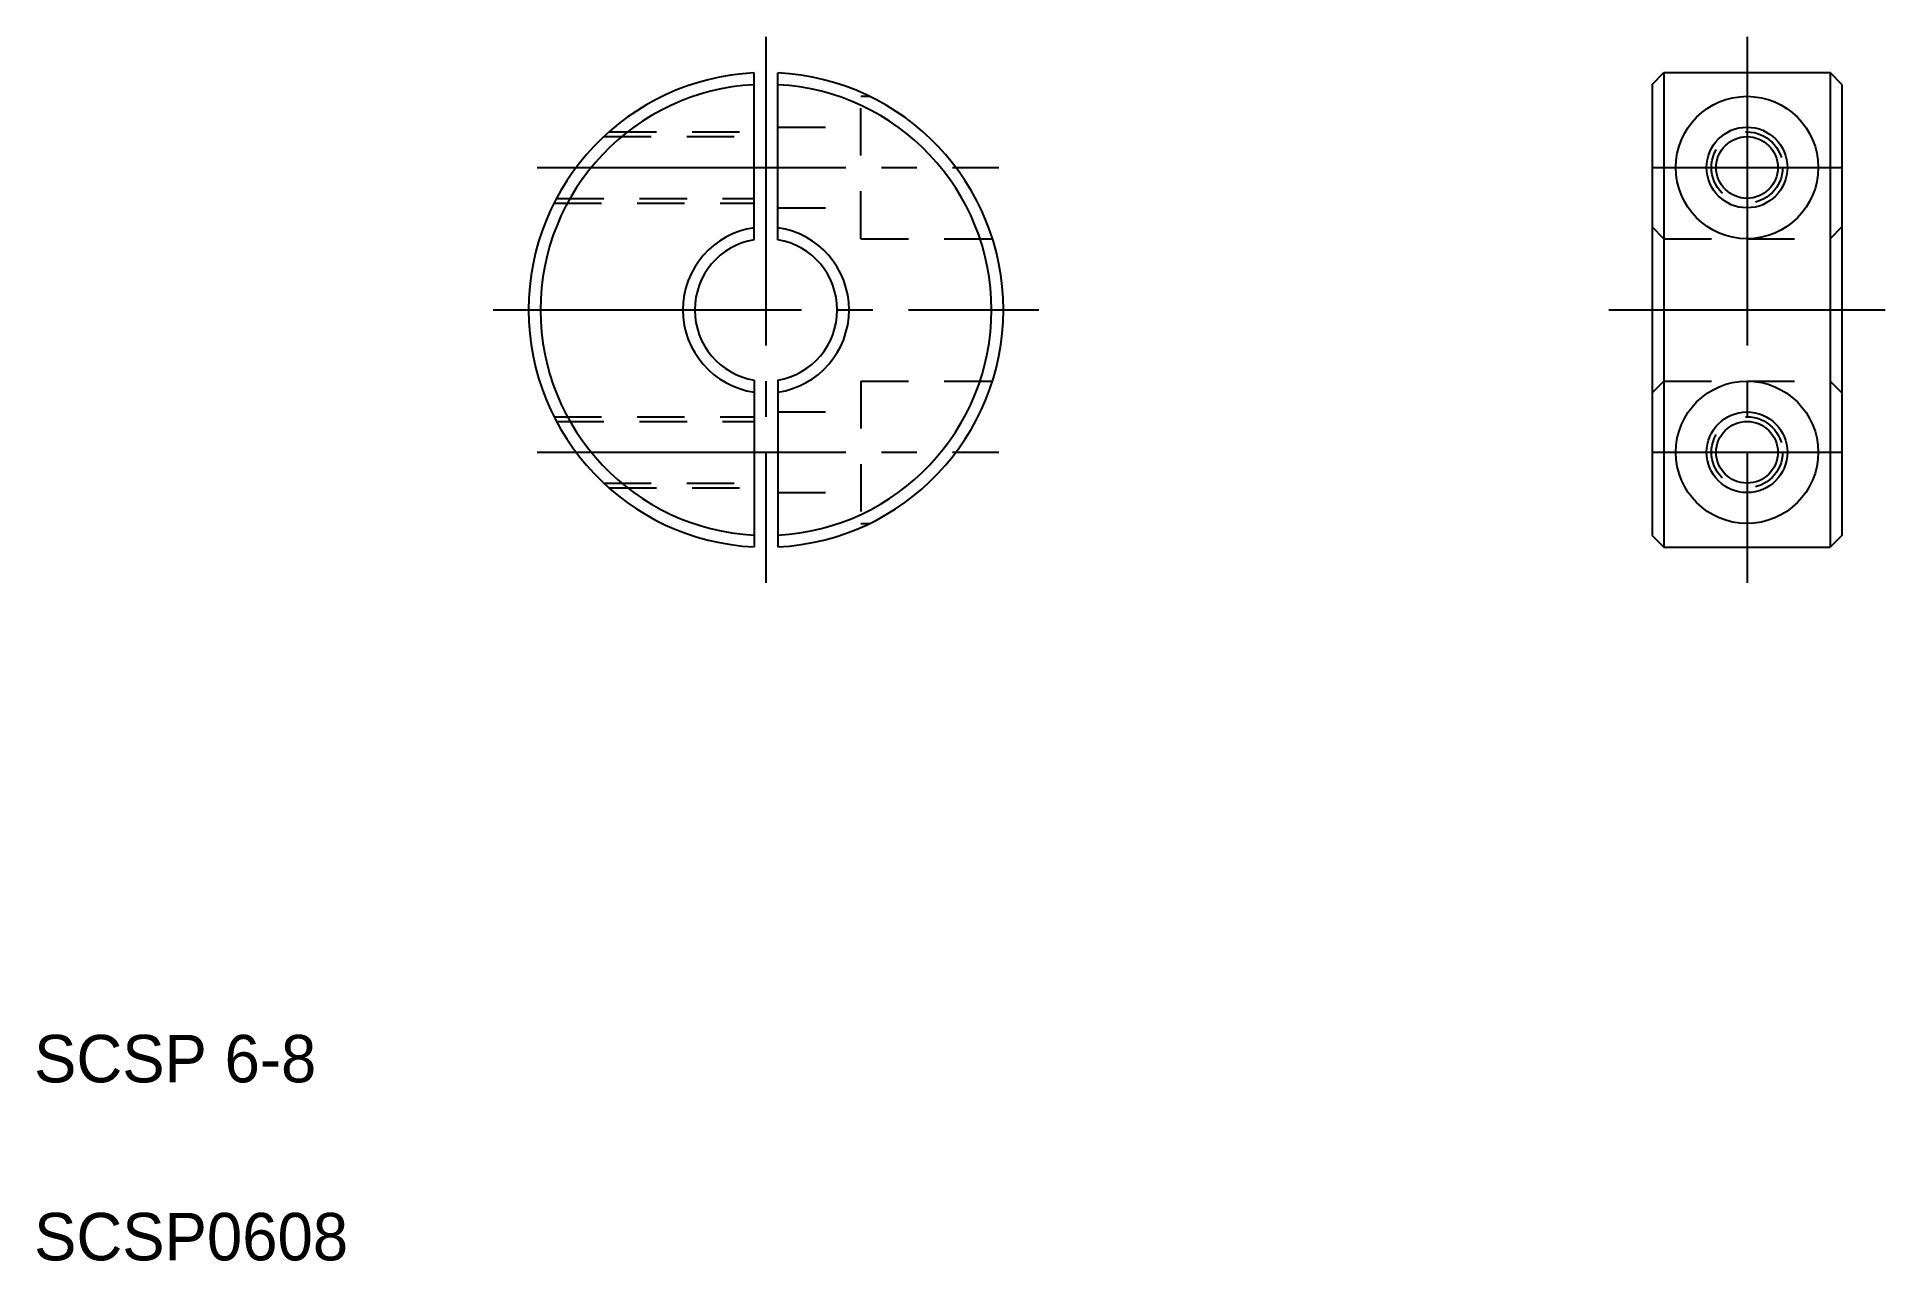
# Model space of a CAD drawing. Extents: x 70.2 to 148.1, y 192.3 to 243.9.
import ezdxf

# ---------------------------------------------------------------- set-up
doc = ezdxf.new("R2010")
doc.units = 0
doc.linetypes.add('CENTER', pattern=[17.5, 13, -1.5, 1.5, -1.5])
doc.linetypes.add('DASHED', pattern=[3.5, 2, -1.5])
doc.layers.get('0').update_dxf_attribs({"linetype": 'CONTINUOUS'})
doc.layers.add('CENTER', color=1, linetype='CENTER')

msp = doc.modelspace()

# ---------------------------------------------------------------- linework, layer by layer
at = {"color": 7, "linetype": 'CONTINUOUS'}
for p, q in [((100.466, 235.366), (100.466, 242.396)), ((101.466, 235.366), (101.466, 242.396)), ((138.299, 241.908), (138.799, 242.408)), ((138.799, 242.408), (138.799, 222.408)), ((138.799, 242.408), (145.799, 242.408)), ((145.799, 242.408), (145.799, 222.408)), ((146.299, 241.908), (145.799, 242.408)), ((138.299, 241.908), (138.299, 222.908)), ((146.299, 241.908), (146.299, 222.908)), ((100.466, 229.45), (100.466, 222.421)), ((101.466, 229.45), (101.466, 222.421)), ((138.299, 222.908), (138.799, 222.408)), ((146.299, 222.908), (145.799, 222.408)), ((138.799, 222.408), (145.799, 222.408))]:
    msp.add_line(p, q, dxfattribs=at)
at = {"color": 3, "linetype": 'DASHED'}
for p, q in [((104.966, 235.408), (104.966, 241.408)), ((104.966, 241.408), (105.324, 241.408)), ((94.351, 239.908), (100.466, 239.908)), ((101.466, 240.108), (104.966, 240.108)), ((94.131, 239.708), (100.466, 239.708)), ((92.035, 236.908), (100.466, 236.908)), ((92.139, 237.108), (100.466, 237.108)), ((101.466, 236.708), (104.966, 236.708)), ((104.966, 235.408), (110.505, 235.408)), ((138.799, 235.408), (138.299, 235.908)), ((138.799, 235.408), (145.799, 235.408)), ((145.799, 235.408), (146.299, 235.908)), ((104.966, 229.408), (104.966, 223.408)), ((104.966, 229.408), (110.505, 229.408)), ((138.799, 229.408), (138.299, 228.908)), ((138.799, 229.408), (145.799, 229.408)), ((145.799, 229.408), (146.299, 228.908)), ((92.035, 227.908), (100.466, 227.908)), ((92.139, 227.708), (100.466, 227.708)), ((101.466, 228.108), (104.966, 228.108)), ((94.131, 225.108), (100.466, 225.108)), ((94.351, 224.908), (100.466, 224.908)), ((101.466, 224.708), (104.966, 224.708)), ((104.966, 223.408), (105.324, 223.408))]:
    msp.add_line(p, q, dxfattribs=at)
for p, q in [((140.549, 222.408), (140.549, 222.408)), ((142.299, 222.408), (142.299, 222.408))]:
    msp.add_line(p, q)
for centre, radius in [((142.299, 238.408), 3), ((142.299, 238.408), 1.7), ((142.299, 238.408), 1.3), ((142.299, 226.408), 3), ((142.299, 226.408), 1.7), ((142.299, 226.408), 1.3)]:
    msp.add_circle(centre, radius)
for centre in [(142.299, 238.408), (142.299, 226.408)]:
    msp.add_circle(centre, 1.5, dxfattribs=at)
at = {"color": 7, "linetype": 'CONTINUOUS'}
for radius, start, end in [(10, 92.86598, 267.13403), (10, 272.86597, 87.13403), (9.5, 93.01696, 266.98305), (9.5, 273.01696, 86.98304), (3.5, 98.21321, 261.78678), (3, 99.59407, 260.40593), (3.5, 278.21321, 81.78679), (3, 279.59407, 80.40593)]:
    msp.add_arc((100.966, 232.408), radius, start, end, dxfattribs=at)
at = {"layer": 'CENTER', "color": 1, "linetype": 'CENTER'}
for p, q in [((100.966, 243.908), (100.966, 220.908)), ((142.299, 243.908), (142.299, 220.908)), ((91.328, 238.408), (110.776, 238.408)), ((138.299, 238.408), (146.299, 238.408)), ((89.466, 232.408), (112.466, 232.408)), ((136.483, 232.408), (148.114, 232.408)), ((91.328, 226.408), (110.776, 226.408)), ((138.29, 226.408), (146.264, 226.408))]:
    msp.add_line(p, q, dxfattribs=at)

# ---------------------------------------------------------------- texts
for s, p in [('SCSP 6-8', (70.128, 199.86)), ('SCSP0608', (70.128, 192.36))]:
    msp.add_text(s, height=2).set_placement(p)

doc.saveas('drawing.dxf')
